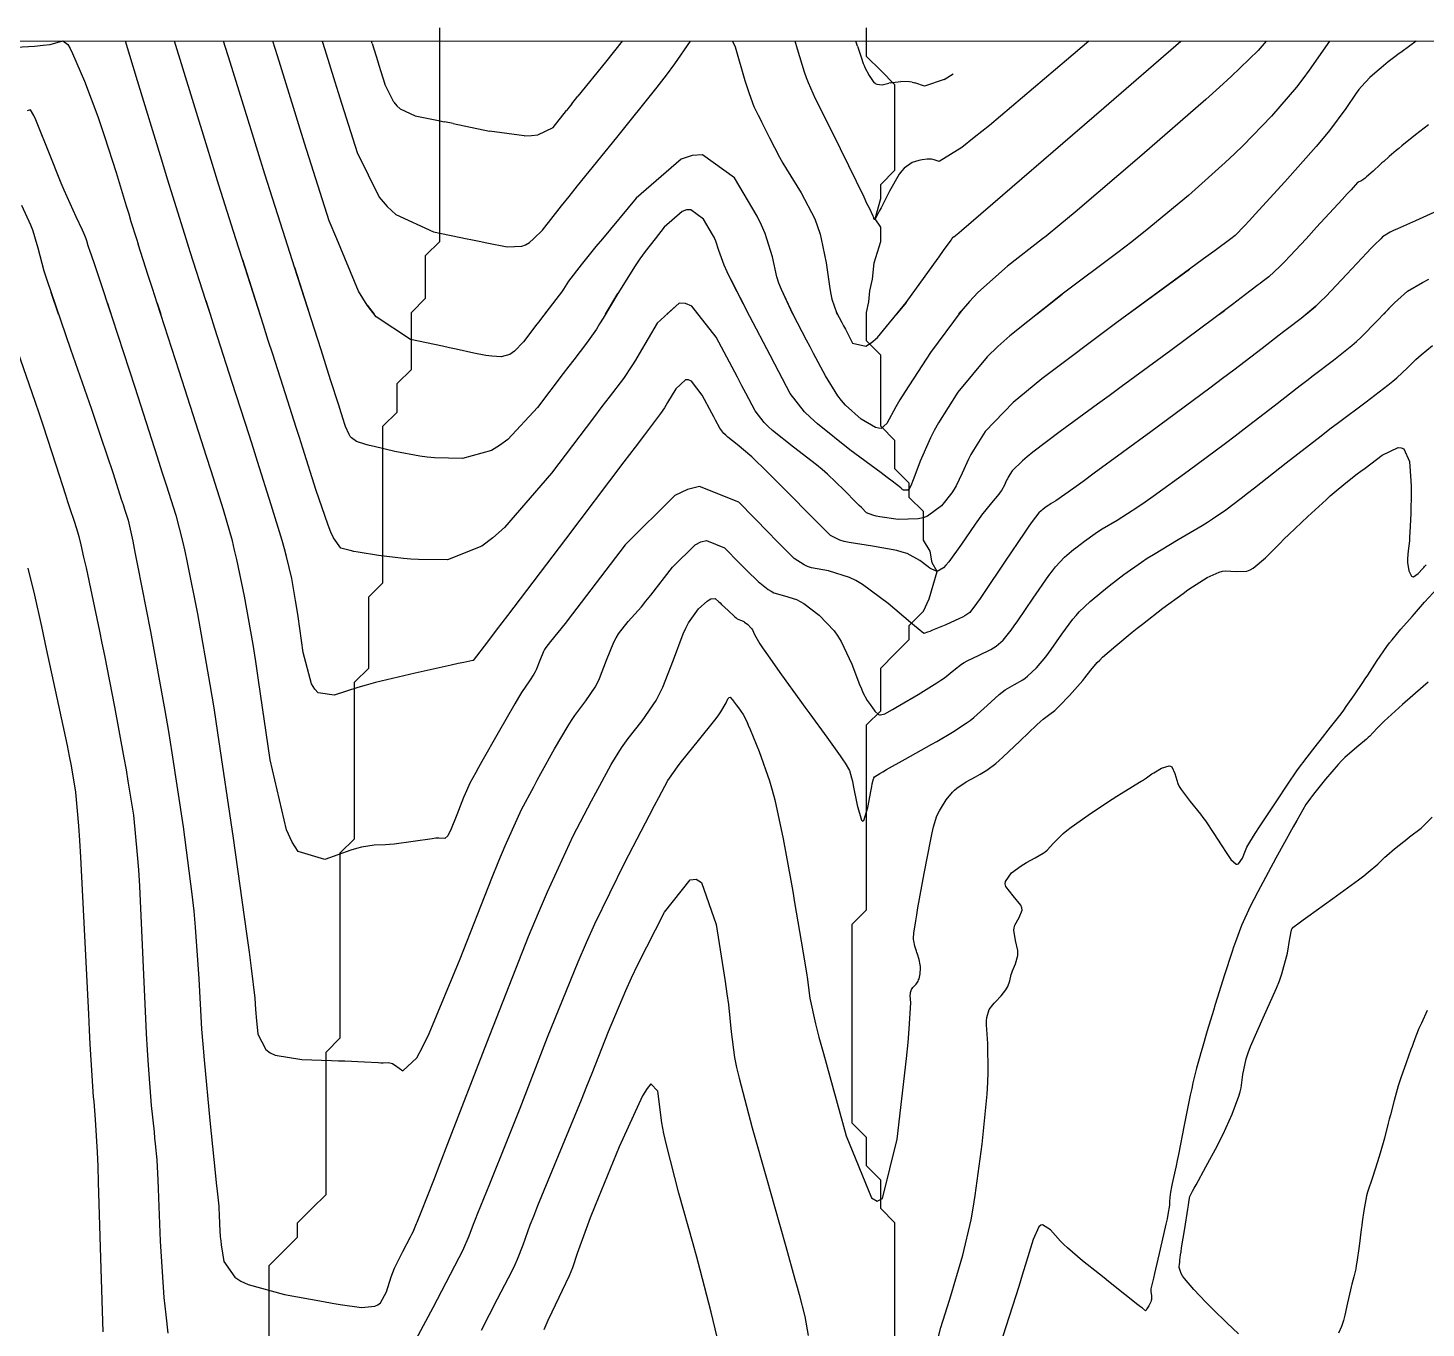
# Model space of a CAD drawing. Header units: metres. Extents: x 837475 to 838479, y 1189012 to 1191015.
# Drawn here: x 838294.9 to 838393.2, y 1190923.4 to 1191014.8 of the extents above; entities that cross this region are included whole.
import ezdxf

# ---------------------------------------------------------------- set-up
doc = ezdxf.new("R2010")
doc.units = ezdxf.units.M
doc.header["$LTSCALE"] = 0.3
doc.layers.add('COORD', color=7, linetype='Continuous', lineweight=20)
for name, color, linetype in [('COTAS 10', 1, 'Continuous'), ('COTAS INT', 252, 'Continuous'), ('DRENAJE', 5, 'Continuous')]:
    doc.layers.add(name, color=color, linetype=linetype)

msp = doc.modelspace()

# ---------------------------------------------------------------- linework, layer by layer
at = {"layer": 'COORD'}
msp.add_lwpolyline([(837476.514, 1189013.872), (838476.514, 1189013.872), (838476.514, 1191013.872), (837476.514, 1191013.872)], close=True, dxfattribs=at)
at = {"layer": 'COTAS 10'}
for points in [[(838292.309, 1191013.368), (838295.354, 1191013.537), (838295.953, 1191013.593), (838296.446, 1191013.652), (838297.343, 1191013.902), (838297.701, 1191013.637), (838297.853, 1191013.372), (838298.028, 1191013.026), (838298.854, 1191011.083), (838299.79, 1191008.585), (838300.035, 1191007.888), (838300.275, 1191007.188), (838301.088, 1191004.641), (838301.796, 1191002.31), (838301.969, 1191001.747), (838302.132, 1191001.22), (838302.516, 1191000), (838302.638, 1190999.612)], [(838315.561, 1191013.872), (838315.754, 1191013.292), (838316.451, 1191011.027), (838316.687, 1191010.272), (838316.943, 1191009.46), (838318.024, 1191006.061), (838319.581, 1191002.916), (838320.136, 1191002.263), (838320.745, 1191001.706), (838323.392, 1191000.479), (838325.75, 1191000), (838326.011, 1190999.947), (838326.602, 1190999.826), (838327.135, 1190999.717), (838328.574, 1190999.421), (838329.599, 1190999.468), (838329.87, 1190999.576), (838330.136, 1190999.725), (838330.422, 1191000), (838331.052, 1191000.605), (838332.391, 1191002.3), (838332.923, 1191002.962), (838333.526, 1191003.709), (838336.288, 1191007.104), (838339.122, 1191010.656), (838339.77, 1191011.501), (838340.358, 1191012.287), (838341.465, 1191013.872)], [(838344.421, 1191013.872), (838344.601, 1191013.484), (838345.288, 1191011.114), (838345.439, 1191010.623), (838345.573, 1191010.205), (838345.916, 1191009.294), (838346.224, 1191008.689), (838346.336, 1191008.464), (838346.459, 1191008.214), (838347.003, 1191007.1), (838347.722, 1191005.727), (838347.957, 1191005.313), (838348.207, 1191004.885), (838349.237, 1191003.216), (838350.193, 1191001.388), (838350.396, 1191000.859), (838350.572, 1191000.321), (838350.637, 1191000), (838350.985, 1190998.296), (838351.242, 1190996.493), (838351.32, 1190996.095), (838351.401, 1190995.74), (838351.716, 1190994.824), (838352.094, 1190994.106), (838352.215, 1190993.877), (838352.342, 1190993.634), (838352.857, 1190992.648), (838353.776, 1190992.436), (838354.157, 1190992.681), (838354.594, 1190993.059), (838356.629, 1190995.52), (838358.568, 1190998.213), (838358.944, 1190998.736), (838359.25, 1190999.162), (838359.776, 1190999.899), (838359.836, 1190999.993), (838359.84, 1191000), (838359.849, 1191000.014), (838359.861, 1191000.032), (838359.889, 1191000.082), (838359.906, 1191000.11), (838359.91, 1191000.116), (838359.914, 1191000.121), (838359.928, 1191000.131), (838359.939, 1191000.134), (838359.942, 1191000.135), (838359.945, 1191000.135), (838359.954, 1191000.136), (838359.963, 1191000.136), (838359.966, 1191000.135), (838359.974, 1191000.132), (838360.06, 1191000.198), (838360.112, 1191000.24), (838360.175, 1191000.293), (838360.503, 1191000.574), (838370.51, 1191009.198), (838375.918, 1191013.872)], [(838393.703, 1191001.848), (838392.417, 1191001.259), (838391.15, 1191000.696), (838390.881, 1191000.567), (838390.649, 1191000.45), (838390.104, 1191000.128), (838389.971, 1191000), (838389.531, 1190999.577), (838389.28, 1190999.317), (838388.988, 1190999.01), (838387.602, 1190997.513), (838386.106, 1190995.937), (838385.745, 1190995.581), (838385.407, 1190995.26), (838384.382, 1190994.39), (838383.429, 1190993.676), (838383.137, 1190993.452), (838382.833, 1190993.219), (838381.633, 1190992.283), (838379.655, 1190990.772), (838378.861, 1190990.177), (838377.959, 1190989.503), (838373.81, 1190986.43), (838369.839, 1190983.512), (838369.049, 1190982.937), (838368.393, 1190982.463), (838367.145, 1190981.589), (838366.804, 1190981.384), (838366.72, 1190981.331), (838366.642, 1190981.28), (838366.397, 1190981.107), (838366.197, 1190980.951), (838366.146, 1190980.911), (838366.097, 1190980.872), (838365.935, 1190980.739), (838365.474, 1190980.13), (838365.237, 1190979.79), (838364.952, 1190979.376), (838363.525, 1190977.263), (838362.096, 1190975.139), (838361.81, 1190974.719), (838361.571, 1190974.371), (838361.101, 1190973.722), (838360.744, 1190973.486), (838360.576, 1190973.398), (838360.377, 1190973.301), (838359.407, 1190972.872), (838358.461, 1190972.479), (838358.277, 1190972.404), (838358.126, 1190972.345), (838357.866, 1190972.255), (838357.457, 1190972.581), (838357.213, 1190972.784), (838356.913, 1190973.036), (838355.358, 1190974.352), (838353.544, 1190975.698), (838353.08, 1190975.969), (838352.634, 1190976.196), (838351.161, 1190976.647), (838349.962, 1190976.881), (838349.688, 1190976.97), (838349.439, 1190977.069), (838348.748, 1190977.517), (838347.829, 1190978.439), (838347.437, 1190978.837), (838346.984, 1190979.298), (838344.85, 1190981.479), (838342.087, 1190982.593), (838341.239, 1190982.38), (838340.354, 1190981.942), (838336.857, 1190978.477), (838333.782, 1190974.435), (838333.164, 1190973.632), (838332.647, 1190972.966), (838331.619, 1190971.703), (838331.279, 1190971.272), (838331.195, 1190971.13), (838331.116, 1190970.978), (838330.864, 1190970.35), (838330.617, 1190969.711), (838330.539, 1190969.552), (838330.458, 1190969.402), (838330.133, 1190968.927), (838329.583, 1190968.111), (838329.36, 1190967.746), (838329.106, 1190967.32), (838327.933, 1190965.279), (838326.795, 1190963.256), (838326.563, 1190962.842), (838326.367, 1190962.49), (838325.959, 1190961.747), (838325.714, 1190961.204), (838325.62, 1190960.979), (838325.515, 1190960.72), (838325.043, 1190959.517), (838324.58, 1190958.399), (838324.481, 1190958.194), (838324.394, 1190958.035), (838324.185, 1190957.842), (838323.775, 1190957.876), (838323.561, 1190957.86), (838323.303, 1190957.834), (838320.626, 1190957.455), (838320.31, 1190957.42), (838320.022, 1190957.395), (838319.228, 1190957.374), (838318.328, 1190957.242), (838317.975, 1190957.146), (838317.577, 1190957.024), (838315.762, 1190956.369), (838313.89, 1190956.942), (838313.456, 1190957.595), (838313.058, 1190958.462), (838311.924, 1190963.375), (838311.101, 1190968.978), (838310.899, 1190970.279), (838310.709, 1190971.473), (838310.118, 1190974.879), (838309.576, 1190977.45), (838309.418, 1190978.117), (838309.256, 1190978.764), (838308.639, 1190980.936), (838307.77, 1190983.677), (838307.448, 1190984.682), (838307.092, 1190985.794), (838305.511, 1190990.701), (838303.969, 1190995.476), (838303.637, 1190996.506), (838303.346, 1190997.408), (838302.638, 1190999.612)], [(838303.969, 1190995.476), (838304.221, 1190994.695)], [(838356.629, 1190995.52), (838355.947, 1190994.695)], [(838351.784, 1190994.695), (838351.716, 1190994.824)], [(838384.742, 1190994.695), (838385.407, 1190995.26)], [(838393.307, 1190968.841), (838392.954, 1190968.54), (838391.503, 1190967.259), (838390.217, 1190966.082), (838389.967, 1190965.846), (838389.763, 1190965.65), (838389.411, 1190965.265), (838389.208, 1190965.035), (838389.098, 1190964.935), (838388.965, 1190964.82), (838388.291, 1190964.276), (838387.453, 1190963.538), (838387.216, 1190963.302), (838386.977, 1190963.051), (838386.097, 1190962.028), (838385.342, 1190961.077), (838385.182, 1190960.871), (838385.043, 1190960.69), (838384.719, 1190960.246), (838384.281, 1190959.495), (838384.07, 1190959.12), (838383.821, 1190958.674), (838382.595, 1190956.459), (838381.326, 1190954.1), (838381.05, 1190953.563), (838380.805, 1190953.075), (838380.192, 1190951.73), (838379.763, 1190950.578), (838379.634, 1190950.212), (838379.501, 1190949.825), (838378.988, 1190948.259), (838378.474, 1190946.622), (838378.341, 1190946.191), (838378.212, 1190945.769), (838377.78, 1190944.327), (838377.418, 1190943.085), (838377.332, 1190942.791), (838377.253, 1190942.517), (838377.023, 1190941.706), (838376.776, 1190940.683), (838376.688, 1190940.276), (838376.59, 1190939.816), (838376.162, 1190937.706), (838375.751, 1190935.644), (838375.664, 1190935.214), (838375.588, 1190934.845), (838375.411, 1190934.02), (838375.316, 1190933.602), (838375.293, 1190933.489), (838375.271, 1190933.378), (838375.203, 1190932.987), (838375.153, 1190932.618), (838375.142, 1190932.519), (838375.134, 1190932.423), (838375.117, 1190932.09), (838375.015, 1190931.419), (838374.953, 1190931.109), (838374.876, 1190930.746), (838374.476, 1190928.988), (838374.073, 1190927.277), (838373.995, 1190926.943), (838373.931, 1190926.671), (838373.818, 1190926.196), (838373.812, 1190926.078), (838373.815, 1190926.031), (838373.82, 1190925.978), (838373.856, 1190925.736), (838373.859, 1190925.453), (838373.844, 1190925.375), (838373.822, 1190925.296), (838373.683, 1190925.013), (838373.535, 1190924.785), (838373.507, 1190924.741), (838373.484, 1190924.707), (838373.448, 1190924.653), (838373.226, 1190924.831), (838373.085, 1190924.943), (838372.911, 1190925.081), (838371.995, 1190925.806), (838370.847, 1190926.717), (838370.525, 1190926.972), (838370.202, 1190927.229), (838369.021, 1190928.169), (838367.948, 1190929.081), (838367.693, 1190929.32), (838367.456, 1190929.554), (838366.752, 1190930.349), (838366.21, 1190930.705), (838366.075, 1190930.663), (838365.946, 1190930.559), (838365.538, 1190929.672), (838364.99, 1190927.845), (838364.774, 1190927.148), (838364.529, 1190926.369), (838363.413, 1190922.865)], [(838343.466, 1190922.206), (838342.914, 1190924.557), (838342.138, 1190927.536), (838341.898, 1190928.429), (838341.647, 1190929.352), (838340.649, 1190932.931), (838339.771, 1190936.322), (838339.595, 1190937.127), (838339.448, 1190937.874), (838339.159, 1190940.087), (838338.681, 1190940.604), (838338.415, 1190940.281), (838338.092, 1190939.757), (838336.44, 1190936.183), (838334.753, 1190932.056), (838334.407, 1190931.183), (838334.114, 1190930.427), (838333.494, 1190928.671), (838333.163, 1190927.67), (838333.052, 1190927.389), (838332.933, 1190927.107), (838332.434, 1190926.077), (838331.705, 1190924.568), (838331.441, 1190923.984), (838331.149, 1190923.328)]]:
    msp.add_lwpolyline(points, dxfattribs=at)
at = {"layer": 'COTAS INT'}
for points in [[(838393.333, 1191008.014), (838392.418, 1191007.29), (838391.459, 1191006.523), (838391.247, 1191006.35), (838391.057, 1191006.194), (838390.564, 1191005.775), (838390.181, 1191005.432), (838390.062, 1191005.324), (838389.937, 1191005.21), (838389.435, 1191004.754), (838388.974, 1191004.346), (838388.873, 1191004.263), (838388.785, 1191004.193), (838388.564, 1191004.047), (838388.444, 1191003.994), (838388.419, 1191003.981), (838388.396, 1191003.97), (838388.345, 1191003.94), (838387.886, 1191003.445), (838387.607, 1191003.142), (838387.263, 1191002.766), (838385.471, 1191000.808), (838384.722, 1191000), (838383.602, 1190998.793), (838383.21, 1190998.382), (838382.871, 1190998.035), (838382.1, 1190997.312), (838381.643, 1190996.97), (838381.503, 1190996.863), (838381.357, 1190996.751), (838380.783, 1190996.302), (838379.555, 1190995.372), (838378.998, 1190994.957), (838378.347, 1190994.473), (838375.211, 1190992.153), (838371.739, 1190989.596), (838370.876, 1190988.962), (838370.056, 1190988.36), (838367.451, 1190986.453), (838365.517, 1190984.995), (838365.121, 1190984.676), (838364.785, 1190984.393), (838364.074, 1190983.678), (838363.798, 1190983.236), (838363.736, 1190983.125), (838363.68, 1190983.02), (838363.531, 1190982.685), (838363.324, 1190982.309), (838363.232, 1190982.178), (838363.124, 1190982.036), (838362.61, 1190981.426), (838361.915, 1190980.566), (838361.693, 1190980.267), (838361.458, 1190979.94), (838360.506, 1190978.54), (838359.613, 1190977.286), (838359.416, 1190977.052), (838359.241, 1190976.867), (838358.791, 1190976.609), (838358.418, 1190976.766), (838358.292, 1190976.842), (838358.155, 1190976.934), (838357.579, 1190977.384), (838356.679, 1190977.868), (838356.338, 1190977.981), (838355.957, 1190978.084), (838354.252, 1190978.381), (838352.602, 1190978.64), (838352.257, 1190978.72), (838351.96, 1190978.802), (838351.288, 1190979.13), (838350.611, 1190979.811), (838350.31, 1190980.116), (838349.96, 1190980.473), (838348.288, 1190982.182), (838346.531, 1190983.937), (838346.128, 1190984.322), (838345.762, 1190984.663), (838344.739, 1190985.528), (838344.074, 1190986.058), (838343.932, 1190986.187), (838343.809, 1190986.309), (838343.519, 1190986.684), (838343.227, 1190987.239), (838343.103, 1190987.474), (838342.96, 1190987.744), (838342.287, 1190989.015), (838341.518, 1190989.997), (838341.314, 1190990.085), (838341.114, 1190990.093), (838340.423, 1190989.46), (838339.854, 1190988.49), (838339.73, 1190988.286), (838339.622, 1190988.11), (838339.353, 1190987.706), (838338.222, 1190986.22), (838337.57, 1190985.361), (838336.772, 1190984.308), (838332.664, 1190978.89), (838328.587, 1190973.515), (838327.808, 1190972.489), (838327.181, 1190971.664), (838326.181, 1190970.355), (838326.17, 1190970.356), (838326.163, 1190970.356), (838326.149, 1190970.358), (838325.519, 1190970.223), (838325.128, 1190970.136), (838324.643, 1190970.029), (838322.105, 1190969.466), (838319.316, 1190968.802), (838318.672, 1190968.632), (838318.083, 1190968.468), (838316.421, 1190967.923), (838315.297, 1190968.073), (838315.048, 1190968.348), (838314.825, 1190968.723), (838314.245, 1190970.917), (838313.873, 1190973.45), (838313.782, 1190974.039), (838313.696, 1190974.578), (838313.429, 1190976.118), (838313.066, 1190977.655), (838312.921, 1190978.193), (838312.755, 1190978.779), (838311.995, 1190981.3), (838311.033, 1190984.345), (838310.741, 1190985.262), (838310.438, 1190986.21), (838309.252, 1190989.9), (838308.033, 1190993.678), (838307.71, 1190994.681), (838307.394, 1190995.667), (838306.301, 1190999.072), (838306.009, 1191000), (838305.093, 1191002.913), (838304.703, 1191004.173), (838304.29, 1191005.519), (838302.598, 1191011.087), (838301.756, 1191013.872)], [(838340.655, 1190995.475), (838339.121, 1190994.07), (838337.858, 1190991.917), (838337.584, 1190991.464), (838337.343, 1190991.073), (838336.746, 1190990.178), (838335.736, 1190988.857), (838335.235, 1190988.199), (838334.638, 1190987.412), (838331.68, 1190983.513), (838328.38, 1190979.703), (838327.567, 1190978.974), (838326.798, 1190978.385), (838324.384, 1190977.435), (838322.344, 1190977.461), (838321.811, 1190977.488), (838321.292, 1190977.524), (838319.529, 1190977.727), (838318.104, 1190977.966), (838317.798, 1190978.024), (838317.529, 1190978.08), (838316.875, 1190978.254), (838316.36, 1190978.979), (838316.179, 1190979.382), (838315.981, 1190979.873), (838315.127, 1190982.375), (838314.213, 1190985.277), (838313.978, 1190986.019), (838313.751, 1190986.735), (838312.993, 1190989.099), (838312.098, 1190991.879), (838311.784, 1190992.857), (838311.441, 1190993.925), (838309.964, 1190998.532), (838309.499, 1191000), (838308.311, 1191003.755), (838307.857, 1191005.211), (838307.405, 1191006.67), (838305.785, 1191011.976), (838305.194, 1191013.872)], [(838343.163, 1191000), (838343.14, 1191000.051), (838343.012, 1191000.302), (838342.374, 1191001.384), (838341.474, 1191002.037), (838341.183, 1191002.019), (838340.874, 1191001.915), (838339.604, 1191000.818), (838338.968, 1191000), (838338.262, 1190999.093), (838337.907, 1190998.593), (838337.559, 1190998.083), (838336.363, 1190996.158), (838335.323, 1190994.41), (838335.074, 1190994.011), (838334.841, 1190993.649), (838334.139, 1190992.649), (838333.251, 1190991.495), (838332.9, 1190991.036), (838332.504, 1190990.516), (838330.697, 1190988.136), (838328.61, 1190985.898), (838328.038, 1190985.469), (838327.469, 1190985.122), (838325.434, 1190984.555), (838323.476, 1190984.611), (838322.956, 1190984.657), (838322.444, 1190984.716), (838320.672, 1190985.037), (838319.218, 1190985.393), (838318.906, 1190985.474), (838318.634, 1190985.547), (838317.983, 1190985.746), (838317.624, 1190986), (838317.537, 1190986.107), (838317.456, 1190986.23), (838317.207, 1190986.807), (838317.005, 1190987.45), (838316.952, 1190987.615), (838316.902, 1190987.774), (838316.734, 1190988.298), (838316.162, 1190990.081), (838315.488, 1190992.183), (838313.627, 1190997.993), (838312.989, 1191000), (838311.55, 1191004.528), (838311.045, 1191006.135), (838310.57, 1191007.655), (838309.108, 1191012.414), (838308.634, 1191013.872)], [(838335.266, 1191000), (838334.804, 1190999.444), (838334.241, 1190998.754), (838333.773, 1190998.174), (838332.888, 1190997.005), (838332.523, 1190996.444), (838332.384, 1190996.248), (838332.229, 1190996.035), (838331.533, 1190995.12), (838330.765, 1190994.132), (838330.565, 1190993.873), (838330.371, 1190993.62), (838329.713, 1190992.758), (838329.096, 1190992.097), (838328.927, 1190991.97), (838328.758, 1190991.867), (838328.157, 1190991.699), (838327.497, 1190991.735), (838327.291, 1190991.761), (838327.076, 1190991.793), (838326.22, 1190991.967), (838324.98, 1190992.245), (838324.525, 1190992.342), (838324.02, 1190992.448), (838321.79, 1190992.907), (838319.362, 1190994.504), (838318.732, 1190995.327), (838318.121, 1190996.317), (838316.594, 1191000), (838316.069, 1191001.267), (838314.337, 1191006.712), (838313.927, 1191008.013), (838313.548, 1191009.225), (838312.431, 1191012.853), (838312.092, 1191013.872)], [(838319.077, 1191013.73), (838319.03, 1191013.872)], [(838319.077, 1191013.73), (838319.354, 1191012.83), (838319.448, 1191012.53), (838319.55, 1191012.207), (838319.98, 1191010.856)], [(838336.658, 1191013.872), (838335.491, 1191012.406), (838333.545, 1191010.014)], [(838392.462, 1191013.872), (838392.024, 1191013.557), (838391.377, 1191013.087), (838391.21, 1191012.963), (838391.048, 1191012.842), (838390.506, 1191012.423), (838389.996, 1191012.008), (838389.854, 1191011.89), (838389.712, 1191011.769), (838389.197, 1191011.318), (838388.623, 1191010.704), (838388.444, 1191010.479), (838388.257, 1191010.231), (838387.51, 1191009.142), (838386.367, 1191007.597), (838385.931, 1191007.063), (838385.442, 1191006.483), (838383.242, 1191004.003), (838381.16, 1191001.731), (838380.745, 1191001.283), (838380.4, 1191000.912), (838379.738, 1191000.226), (838379.435, 1191000), (838378.337, 1190999.182), (838377.526, 1190998.586), (838376.532, 1190997.858), (838371.414, 1190994.12), (838366.154, 1190990.142), (838365.07, 1190989.262), (838364.147, 1190988.478), (838362.16, 1190986.45), (838361.347, 1190985.149), (838361.165, 1190984.825), (838361, 1190984.516), (838360.562, 1190983.531), (838360.143, 1190982.637), (838359.992, 1190982.387), (838359.826, 1190982.136), (838359.097, 1190981.216), (838358.125, 1190980.507), (838357.806, 1190980.388), (838357.465, 1190980.302), (838356.052, 1190980.271), (838354.765, 1190980.457), (838354.503, 1190980.509), (838354.283, 1190980.56), (838353.828, 1190980.743), (838353.474, 1190981.099), (838353.317, 1190981.259), (838353.134, 1190981.445), (838352.26, 1190982.339), (838351.081, 1190983.449), (838350.706, 1190983.771), (838350.309, 1190984.1), (838348.702, 1190985.344), (838347.224, 1190986.52), (838346.91, 1190986.806), (838346.637, 1190987.076), (838345.993, 1190987.907), (838345.345, 1190989.14), (838345.069, 1190989.662), (838344.752, 1190990.262), (838343.26, 1190993.082), (838341.552, 1190995.261)], [(838386.366, 1191013.872), (838384.954, 1191011.833), (838384.506, 1191011.24), (838384.047, 1191010.656), (838382.307, 1191008.62), (838380.312, 1191006.561), (838379.693, 1191005.963), (838379.045, 1191005.353), (838376.465, 1191003.047), (838373.418, 1191000.529), (838372.747, 1191000), (838372.475, 1190999.786), (838371.491, 1190999.022), (838367.578, 1190996.096), (838363.903, 1190993.182), (838363.069, 1190992.426), (838362.314, 1190991.691), (838360.246, 1190989.222), (838358.896, 1190987.063), (838358.593, 1190986.525), (838358.321, 1190986.012), (838357.592, 1190984.376), (838357.153, 1190983.179), (838357.063, 1190982.944), (838356.987, 1190982.75), (838356.826, 1190982.398), (838356.741, 1190982.336), (838356.714, 1190982.326), (838356.684, 1190982.318), (838356.562, 1190982.316), (838356.45, 1190982.332), (838356.427, 1190982.336), (838356.408, 1190982.341), (838356.369, 1190982.357), (838356.338, 1190982.388), (838356.324, 1190982.401), (838356.308, 1190982.418), (838356.233, 1190982.495), (838355.63, 1190982.96), (838355.283, 1190983.22), (838354.857, 1190983.538), (838352.664, 1190985.159), (838350.375, 1190986.981), (838349.888, 1190987.425), (838349.465, 1190987.842), (838348.467, 1190989.131), (838347.676, 1190990.638), (838347.384, 1190991.193), (838347.059, 1190991.808), (838345.622, 1190994.525), (838344.288, 1190997.126), (838344.028, 1190997.667), (838343.816, 1190998.131), (838343.446, 1190999.16), (838343.245, 1190999.82), (838343.163, 1191000)], [(838369.46, 1191013.872), (838367.896, 1191012.557), (838362.47, 1191007.967), (838361.404, 1191007.105), (838360.527, 1191006.42), (838358.938, 1191005.424), (838358.593, 1191005.547), (838358.501, 1191005.568), (838358.41, 1191005.584), (838358.094, 1191005.592), (838357.746, 1191005.539), (838357.635, 1191005.517), (838357.518, 1191005.49), (838357.04, 1191005.366), (838356.48, 1191004.965), (838356.311, 1191004.765), (838356.135, 1191004.527), (838355.447, 1191003.343), (838354.85, 1191002.171), (838354.731, 1191001.94), (838354.632, 1191001.749), (838354.441, 1191001.395), (838354.391, 1191001.341), (838354.381, 1191001.34), (838354.372, 1191001.343), (838354.351, 1191001.404), (838354.338, 1191001.489), (838354.333, 1191001.509), (838354.329, 1191001.526), (838354.309, 1191001.573), (838354.03, 1191002.138), (838353.863, 1191002.482), (838353.656, 1191002.908), (838352.581, 1191005.123), (838351.413, 1191007.516), (838351.147, 1191008.055), (838350.906, 1191008.539), (838350.244, 1191009.839), (838349.745, 1191010.949), (838349.607, 1191011.314), (838349.469, 1191011.703), (838348.97, 1191013.317), (838348.807, 1191013.872)], [(838353.187, 1191013.542), (838353.069, 1191013.872)], [(838353.187, 1191013.542), (838353.447, 1191012.765), (838353.603, 1191012.316), (838353.66, 1191012.177), (838353.724, 1191012.033), (838354.006, 1191011.459), (838354.346, 1191010.989)], [(838381.914, 1191013.872), (838381.371, 1191013.236), (838379.464, 1191011.391), (838378.641, 1191010.643), (838377.69, 1191009.793), (838373.191, 1191005.867), (838368.498, 1191001.876), (838367.425, 1191000.985), (838366.449, 1191000.186), (838366.211, 1191000), (838363.741, 1190998.073)], [(838359.299, 1191011.181), (838357.902, 1191010.716), (838357.22, 1191010.959)], [(838359.299, 1191011.181), (838359.932, 1191011.586)], [(838320.598, 1191009.605), (838319.98, 1191010.856)], [(838354.446, 1191010.909), (838354.346, 1191010.989)], [(838354.446, 1191010.909), (838354.549, 1191010.851), (838354.94, 1191010.825), (838355.388, 1191010.93)], [(838355.525, 1191010.955), (838355.388, 1191010.93)], [(838355.525, 1191010.955), (838355.668, 1191010.978), (838356.235, 1191011.047)], [(838357.038, 1191011.001), (838356.859, 1191011.031), (838356.235, 1191011.047)], [(838357.038, 1191011.001), (838357.22, 1191010.959)], [(838320.598, 1191009.605), (838320.819, 1191009.346)], [(838321.061, 1191009.124), (838320.819, 1191009.346)], [(838321.061, 1191009.124), (838322.114, 1191008.636), (838323.638, 1191008.324), (838324.177, 1191008.213)], [(838333.12, 1191009.487), (838332.745, 1191009.021)], [(838333.12, 1191009.487), (838333.545, 1191010.014)], [(838300.731, 1190994.695), (838300.482, 1190995.46), (838300.195, 1190996.335), (838299.536, 1190998.303), (838299.238, 1190999.171), (838299.178, 1190999.352), (838299.129, 1190999.508), (838299.032, 1190999.857), (838298.98, 1191000), (838298.898, 1191000.226), (838298.824, 1191000.395), (838298.735, 1191000.592), (838298.282, 1191001.543), (838297.649, 1191002.931), (838297.446, 1191003.403), (838297.232, 1191003.914), (838296.36, 1191006.077), (838295.586, 1191008.002), (838295.433, 1191008.362), (838295.307, 1191008.648), (838295.075, 1191009.059), (838294.823, 1191008.989)], [(838324.767, 1191008.091), (838324.177, 1191008.213)], [(838329.766, 1191007.236), (838330.286, 1191007.244), (838330.737, 1191007.294), (838331.802, 1191007.826), (838332.745, 1191009.021)], [(838324.767, 1191008.091), (838327.323, 1191007.561)], [(838329.766, 1191007.236), (838327.323, 1191007.561)], [(838348.659, 1190994.695), (838347.844, 1190996.433), (838347.674, 1190996.881), (838347.529, 1190997.312), (838347.215, 1190998.728), (838346.828, 1191000), (838346.715, 1191000.373), (838346.452, 1191000.947), (838346.136, 1191001.574), (838344.543, 1191004.27), (838342.302, 1191005.899), (838341.576, 1191005.854), (838340.805, 1191005.593), (838337.639, 1191002.859), (838335.266, 1191000)], [(838294.436, 1191002.362), (838295.065, 1191000.97), (838295.198, 1191000.632), (838295.312, 1191000.316), (838295.398, 1191000), (838295.575, 1190999.347), (838296.017, 1190997.751), (838296.244, 1190997.039), (838296.517, 1190996.21), (838297.88, 1190992.242), (838299.349, 1190988.022), (838299.688, 1190987.034), (838299.998, 1190986.125), (838300.873, 1190983.496), (838301.451, 1190981.703), (838301.574, 1190981.322), (838301.68, 1190980.991), (838301.929, 1190980.209), (838302.256, 1190978.734), (838302.412, 1190977.966), (838302.596, 1190977.041), (838303.496, 1190972.401), (838304.51, 1190966.854), (838304.765, 1190965.358), (838305.01, 1190963.878), (838305.804, 1190958.676), (838306.413, 1190953.938), (838306.54, 1190952.75), (838306.65, 1190951.617), (838306.899, 1190947.974), (838307.099, 1190944.446), (838307.178, 1190943.386), (838307.267, 1190942.289), (838307.672, 1190938.026), (838308.054, 1190934.367), (838308.129, 1190933.652), (838308.19, 1190933.065), (838308.297, 1190932.019), (838308.316, 1190931.698), (838308.322, 1190931.568), (838308.327, 1190931.419), (838308.349, 1190930.734), (838308.409, 1190929.846), (838308.439, 1190929.569), (838308.474, 1190929.28), (838308.65, 1190928.124), (838309.435, 1190927.011), (838309.854, 1190926.749), (838310.361, 1190926.506), (838312.92, 1190925.796), (838315.655, 1190925.304), (838316.273, 1190925.199), (838316.83, 1190925.108), (838318.337, 1190924.891), (838319.281, 1190924.982), (838319.482, 1190925.085), (838319.659, 1190925.221), (838320.08, 1190925.993), (838320.412, 1190927.031), (838320.531, 1190927.335), (838320.663, 1190927.646), (838321.239, 1190928.83), (838321.772, 1190929.842), (838321.877, 1190930.045), (838321.963, 1190930.215), (838322.117, 1190930.55), (838322.2, 1190930.781), (838322.241, 1190930.886), (838322.29, 1190931.008), (838322.531, 1190931.596), (838323.414, 1190933.846), (838323.868, 1190935.016), (838324.412, 1190936.424), (838327.132, 1190943.483), (838330.08, 1190950.949), (838330.767, 1190952.613), (838331.398, 1190954.103), (838333.212, 1190958.025), (838334.505, 1190960.487), (838334.807, 1190961.055), (838335.085, 1190961.575), (838335.889, 1190963.042), (838336.615, 1190964.212), (838336.845, 1190964.545), (838337.086, 1190964.882), (838338.06, 1190966.128), (838339.038, 1190967.557), (838339.282, 1190968.009), (838339.515, 1190968.485), (838340.26, 1190970.409), (838340.939, 1190972.223), (838341.13, 1190972.631), (838341.322, 1190972.997), (838342.027, 1190973.979), (838342.64, 1190974.524), (838342.773, 1190974.615), (838342.891, 1190974.681), (838343.188, 1190974.703), (838343.447, 1190974.484), (838343.542, 1190974.399), (838343.646, 1190974.302), (838344.106, 1190973.86), (838344.559, 1190973.443), (838344.659, 1190973.362), (838344.748, 1190973.296), (838344.979, 1190973.18), (838345.154, 1190973.124), (838345.209, 1190973.096), (838345.265, 1190973.062), (838345.49, 1190972.894), (838345.709, 1190972.659), (838345.763, 1190972.584), (838345.813, 1190972.503), (838345.968, 1190972.173), (838346.337, 1190971.522), (838346.523, 1190971.239), (838346.745, 1190970.911), (838347.847, 1190969.357), (838349.15, 1190967.562), (838349.497, 1190967.084), (838349.84, 1190966.613), (838351.031, 1190964.977), (838351.98, 1190963.655), (838352.17, 1190963.381), (838352.329, 1190963.147), (838352.637, 1190962.637), (838352.78, 1190962.11), (838352.834, 1190961.865), (838352.894, 1190961.578), (838353.164, 1190960.185), (838353.47, 1190959.142), (838353.553, 1190959.075), (838353.635, 1190959.105), (838353.923, 1190960.016), (838354.155, 1190961.262), (838354.201, 1190961.503), (838354.239, 1190961.699), (838354.311, 1190962.03), (838354.337, 1190962.075), (838354.346, 1190962.091), (838354.356, 1190962.108), (838354.4, 1190962.179), (838354.76, 1190962.419), (838354.969, 1190962.542), (838355.225, 1190962.69), (838356.546, 1190963.428), (838358.049, 1190964.264), (838358.42, 1190964.473), (838358.772, 1190964.672), (838359.877, 1190965.31), (838360.843, 1190965.949), (838361.106, 1190966.149), (838361.368, 1190966.358), (838362.3, 1190967.195), (838363.156, 1190967.968), (838363.37, 1190968.137), (838363.573, 1190968.286), (838364.226, 1190968.661), (838364.82, 1190968.993), (838364.987, 1190969.115), (838365.155, 1190969.25), (838365.772, 1190969.845), (838366.427, 1190970.621), (838366.62, 1190970.869), (838366.816, 1190971.132), (838367.566, 1190972.203), (838368.344, 1190973.267), (838368.558, 1190973.525), (838368.772, 1190973.767), (838369.541, 1190974.51), (838370.371, 1190975.188), (838370.623, 1190975.389), (838370.885, 1190975.596), (838371.913, 1190976.392), (838373.164, 1190977.278), (838373.566, 1190977.543), (838373.994, 1190977.815), (838375.742, 1190978.865), (838377.416, 1190979.856), (838377.797, 1190980.09), (838378.142, 1190980.307), (838379.089, 1190980.946), (838380.174, 1190981.772), (838380.606, 1190982.106), (838381.095, 1190982.487), (838383.334, 1190984.244), (838385.784, 1190986.155), (838386.405, 1190986.632), (838387.001, 1190987.087), (838388.947, 1190988.546), (838390.479, 1190989.709), (838390.815, 1190989.978), (838391.112, 1190990.225), (838391.865, 1190990.923), (838392.44, 1190991.499), (838392.625, 1190991.668), (838392.821, 1190991.842), (838393.624, 1190992.504)], [(838309.964, 1190998.532), (838311.194, 1190994.695)], [(838313.627, 1190997.993), (838314.683, 1190994.695)], [(838363.741, 1190998.073), (838361.653, 1190996.222), (838361.068, 1190995.589), (838360.48, 1190994.904), (838358.332, 1190991.994), (838356.545, 1190989.253), (838356.184, 1190988.674), (838355.881, 1190988.174), (838355.27, 1190987.018), (838354.851, 1190986.669), (838354.669, 1190986.678), (838354.459, 1190986.732), (838353.461, 1190987.308), (838352.354, 1190988.306), (838352.075, 1190988.627), (838351.808, 1190988.967), (838350.941, 1190990.355), (838350.112, 1190991.938), (838349.869, 1190992.401), (838349.62, 1190992.875), (838348.669, 1190994.674), (838347.844, 1190996.433)], [(838372.201, 1190994.695), (838376.532, 1190997.858)], [(838300.482, 1190995.46), (838300.814, 1190994.442), (838302.392, 1190989.575), (838303.975, 1190984.666), (838304.311, 1190983.621), (838304.603, 1190982.714), (838305.284, 1190980.573), (838305.756, 1190978.749), (838305.915, 1190978.041), (838306.086, 1190977.246), (838306.807, 1190973.64), (838307.678, 1190968.68), (838307.944, 1190967.031), (838308.221, 1190965.262), (838309.312, 1190957.876), (838310.25, 1190951.182), (838310.432, 1190949.849), (838310.579, 1190948.741), (838310.828, 1190946.621), (838310.876, 1190945.839), (838310.897, 1190945.575), (838310.922, 1190945.291), (838311.04, 1190944.091), (838311.602, 1190943.007), (838311.906, 1190942.795), (838312.276, 1190942.621), (838314.151, 1190942.311), (838316.221, 1190942.25), (838316.715, 1190942.232), (838317.173, 1190942.214), (838318.542, 1190942.148), (838319.497, 1190942.099), (838319.695, 1190942.092), (838319.865, 1190942.089), (838320.239, 1190942.099), (838320.507, 1190942.028), (838320.61, 1190941.972), (838320.724, 1190941.901), (838321.242, 1190941.514), (838322.225, 1190942.426), (838322.633, 1190943.173), (838323.1, 1190944.135), (838325.278, 1190949.395), (838327.498, 1190955.056), (838327.991, 1190956.27), (838328.432, 1190957.331), (838329.586, 1190959.886), (838330.436, 1190961.489), (838330.685, 1190961.949), (838330.94, 1190962.415), (838331.911, 1190964.16), (838332.861, 1190965.766), (838333.102, 1190966.145), (838333.335, 1190966.496), (838334.096, 1190967.527), (838334.748, 1190968.48), (838334.911, 1190968.781), (838335.066, 1190969.098), (838335.562, 1190970.379), (838336.066, 1190971.639), (838336.226, 1190971.943), (838336.394, 1190972.228), (838337.076, 1190973.093), (838338.004, 1190974.128), (838338.327, 1190974.519), (838338.68, 1190974.956), (838340.196, 1190976.914), (838341.792, 1190978.495), (838342.196, 1190978.695), (838342.583, 1190978.792), (838343.844, 1190978.284), (838344.908, 1190977.2), (838345.171, 1190976.935), (838345.421, 1190976.684), (838346.207, 1190975.903), (838346.918, 1190975.336), (838347.119, 1190975.219), (838347.321, 1190975.121), (838348.07, 1190974.913), (838348.907, 1190974.649), (838349.165, 1190974.514), (838349.436, 1190974.354), (838350.508, 1190973.552), (838351.556, 1190972.431), (838351.811, 1190972.069), (838352.051, 1190971.685), (838352.79, 1190970.11), (838353.344, 1190968.672), (838353.467, 1190968.373), (838353.577, 1190968.118), (838353.867, 1190967.554), (838354.076, 1190967.266), (838354.136, 1190967.184), (838354.196, 1190967.101), (838354.422, 1190966.791), (838354.668, 1190966.57), (838354.742, 1190966.543), (838354.818, 1190966.53), (838355.114, 1190966.606), (838355.662, 1190966.92), (838355.898, 1190967.057), (838356.17, 1190967.215), (838357.456, 1190967.97), (838358.768, 1190968.776), (838359.057, 1190968.968), (838359.313, 1190969.145), (838359.97, 1190969.672), (838360.513, 1190970.1), (838360.697, 1190970.216), (838360.896, 1190970.331), (838361.738, 1190970.734), (838362.569, 1190971.135), (838362.762, 1190971.248), (838362.938, 1190971.363), (838363.437, 1190971.784), (838363.999, 1190972.496), (838364.215, 1190972.794), (838364.456, 1190973.135), (838365.546, 1190974.733), (838366.648, 1190976.322), (838366.897, 1190976.658), (838367.123, 1190976.949), (838367.738, 1190977.625), (838368.234, 1190978.03), (838368.385, 1190978.15), (838368.541, 1190978.274), (838369.155, 1190978.749), (838369.903, 1190979.279), (838370.143, 1190979.437), (838370.399, 1190979.6), (838371.443, 1190980.227), (838372.905, 1190981.159), (838373.423, 1190981.514), (838373.99, 1190981.91), (838376.45, 1190983.688), (838379.067, 1190985.638), (838379.733, 1190986.141), (838380.375, 1190986.63), (838382.484, 1190988.263), (838384.308, 1190989.687), (838384.771, 1190990.042), (838385.215, 1190990.382), (838386.664, 1190991.468), (838387.943, 1190992.485), (838388.28, 1190992.78), (838388.609, 1190993.081), (838389.734, 1190994.218), (838390.714, 1190995.255), (838390.952, 1190995.493), (838391.176, 1190995.71), (838391.864, 1190996.316), (838392.901, 1190996.93), (838393.344, 1190997.153)], [(838344.288, 1190997.126), (838345.535, 1190994.695)], [(838297.037, 1190994.695), (838296.517, 1190996.21)], [(838307.394, 1190995.667), (838307.705, 1190994.695)], [(838335.493, 1190994.695), (838336.363, 1190996.158)], [(838341.996, 1190994.695), (838341.552, 1190995.261), (838341.099, 1190995.456), (838340.655, 1190995.475), (838339.804, 1190994.695)], [(838365.811, 1190994.695), (838367.578, 1190996.096)], [(838318.732, 1190995.327), (838319.216, 1190994.695)], [(838331.533, 1190995.12), (838331.203, 1190994.695)], [(838360.326, 1190994.695), (838360.48, 1190994.904)], [(838378.646, 1190994.695), (838378.998, 1190994.957)], [(838390.714, 1190995.255), (838390.185, 1190994.695)], [(838294.146, 1190992.105), (838295.37, 1190988.574), (838295.671, 1190987.688), (838295.956, 1190986.841), (838296.849, 1190984.115), (838297.529, 1190981.995), (838297.679, 1190981.53), (838297.813, 1190981.118), (838298.16, 1190980.072), (838298.375, 1190979.404), (838298.426, 1190979.23), (838298.474, 1190979.062), (838298.615, 1190978.493), (838298.804, 1190977.626), (838298.97, 1190976.862), (838299.382, 1190974.969), (838299.919, 1190972.408), (838300.087, 1190971.579), (838300.263, 1190970.699), (838300.966, 1190967.089), (838301.63, 1190963.52), (838301.782, 1190962.666), (838301.919, 1190961.869), (838302.297, 1190959.476), (838302.575, 1190956.694), (838302.649, 1190955.652), (838302.721, 1190954.493), (838302.971, 1190949.326), (838303.208, 1190944.146), (838303.272, 1190942.977), (838303.335, 1190941.925), (838303.558, 1190939.085), (838303.75, 1190937.228), (838303.794, 1190936.796), (838303.833, 1190936.398), (838303.942, 1190935.259), (838304.027, 1190933.829), (838304.052, 1190933.249), (838304.077, 1190932.589), (838304.173, 1190929.541), (838304.44, 1190925.59), (838304.572, 1190924.36), (838304.731, 1190923.072)], [(838321.832, 1190922.004), (838323.366, 1190924.897), (838324.898, 1190927.814), (838325.201, 1190928.406), (838325.45, 1190928.904), (838325.909, 1190929.924), (838326.201, 1190930.734), (838326.344, 1190931.1), (838326.515, 1190931.528), (838327.358, 1190933.585), (838328.602, 1190936.661), (838329.025, 1190937.731), (838329.482, 1190938.895), (838331.417, 1190943.886), (838333.562, 1190949.181), (838334.151, 1190950.536), (838334.737, 1190951.843), (838336.839, 1190956.164), (838338.574, 1190959.485), (838338.929, 1190960.162), (838339.23, 1190960.734), (838339.867, 1190961.923), (838340.37, 1190962.659), (838340.587, 1190962.945), (838340.837, 1190963.267), (838342.023, 1190964.728), (838343.176, 1190966.165), (838343.407, 1190966.472), (838343.599, 1190966.74), (838343.973, 1190967.379), (838344.089, 1190967.671), (838344.119, 1190967.72), (838344.148, 1190967.756), (838344.243, 1190967.769), (838344.362, 1190967.642), (838344.406, 1190967.588), (838344.455, 1190967.527), (838344.67, 1190967.239), (838344.894, 1190966.93), (838344.948, 1190966.856), (838344.999, 1190966.786), (838345.154, 1190966.573), (838345.41, 1190966.063), (838345.524, 1190965.806), (838345.657, 1190965.499), (838346.293, 1190963.973), (838347.012, 1190961.901), (838347.197, 1190961.25), (838347.376, 1190960.565), (838347.969, 1190957.813), (838348.502, 1190954.905), (838348.642, 1190954.122), (838348.779, 1190953.348), (838349.247, 1190950.636), (838349.61, 1190948.408), (838349.68, 1190947.94), (838349.737, 1190947.537), (838349.836, 1190946.619), (838350.238, 1190944.834), (838350.487, 1190943.883), (838350.796, 1190942.735), (838352.409, 1190936.942), (838354.177, 1190932.596), (838354.584, 1190932.362), (838354.955, 1190932.547), (838355.996, 1190936.711), (838356.633, 1190942.382), (838356.749, 1190943.516), (838356.839, 1190944.462), (838356.944, 1190946.302), (838356.91, 1190946.816), (838356.912, 1190946.925), (838356.918, 1190947.02), (838356.981, 1190947.24), (838357.09, 1190947.374), (838357.125, 1190947.415), (838357.161, 1190947.456), (838357.312, 1190947.617), (838357.457, 1190947.831), (838357.49, 1190947.907), (838357.52, 1190947.989), (838357.602, 1190948.346), (838357.629, 1190948.745), (838357.623, 1190948.853), (838357.612, 1190948.961), (838357.525, 1190949.346), (838357.404, 1190949.723), (838357.372, 1190949.826), (838357.34, 1190949.928), (838357.228, 1190950.292), (838357.148, 1190950.651), (838357.137, 1190950.75), (838357.131, 1190950.849), (838357.146, 1190951.205), (838357.287, 1190952.06), (838357.361, 1190952.474), (838357.448, 1190952.965), (838357.888, 1190955.377), (838358.349, 1190957.774), (838358.45, 1190958.255), (838358.539, 1190958.657), (838358.767, 1190959.45), (838358.963, 1190959.788), (838359.032, 1190959.903), (838359.108, 1190960.028), (838359.436, 1190960.558), (838359.875, 1190961.112), (838360.02, 1190961.251), (838360.176, 1190961.385), (838360.828, 1190961.82), (838361.491, 1190962.189), (838361.655, 1190962.281), (838361.81, 1190962.369), (838362.298, 1190962.651), (838362.918, 1190963.122), (838363.156, 1190963.33), (838363.423, 1190963.571), (838364.63, 1190964.719), (838365.799, 1190965.836), (838366.042, 1190966.058), (838366.251, 1190966.242), (838366.713, 1190966.589), (838367.07, 1190966.851), (838367.212, 1190966.981), (838367.373, 1190967.137), (838368.108, 1190967.907), (838368.856, 1190968.745), (838369.025, 1190968.944), (838369.177, 1190969.128), (838369.587, 1190969.674), (838370.04, 1190970.212), (838370.219, 1190970.392), (838370.421, 1190970.585), (838371.344, 1190971.396), (838372.508, 1190972.346), (838372.862, 1190972.628), (838373.229, 1190972.919), (838374.67, 1190974.035), (838376.076, 1190975.076), (838376.421, 1190975.32), (838376.748, 1190975.544), (838377.768, 1190976.189), (838378.629, 1190976.568), (838378.854, 1190976.624), (838379.074, 1190976.658), (838379.823, 1190976.602), (838380.572, 1190976.631), (838380.792, 1190976.718), (838381.018, 1190976.839), (838381.88, 1190977.563), (838382.882, 1190978.587), (838383.196, 1190978.897), (838383.526, 1190979.219), (838384.85, 1190980.479), (838386.128, 1190981.655), (838386.429, 1190981.924), (838386.707, 1190982.169), (838387.521, 1190982.852), (838388.319, 1190983.466), (838388.586, 1190983.668), (838388.874, 1190983.885), (838390.084, 1190984.782), (838391.193, 1190985.317), (838391.417, 1190985.304), (838391.606, 1190985.223), (838391.987, 1190984.348), (838392.092, 1190982.978), (838392.107, 1190982.584), (838392.116, 1190982.184), (838392.094, 1190980.684), (838392.026, 1190979.344), (838392.006, 1190979.045), (838391.985, 1190978.776), (838391.902, 1190978.061), (838391.856, 1190977.535), (838391.858, 1190977.385), (838391.866, 1190977.233), (838391.95, 1190976.668), (838392.128, 1190976.287), (838392.195, 1190976.251), (838392.27, 1190976.245), (838392.607, 1190976.473), (838392.928, 1190976.826), (838392.994, 1190976.897), (838393.049, 1190976.958), (838393.162, 1190977.085)], [(838294.882, 1190976.854), (838295.355, 1190974.948), (838295.835, 1190972.748), (838296.176, 1190971.185), (838296.925, 1190967.74), (838297.635, 1190964.383), (838297.786, 1190963.626), (838297.918, 1190962.943), (838298.232, 1190961.102), (838298.443, 1190958.73), (838298.51, 1190957.714), (838298.581, 1190956.541), (838298.868, 1190951.004), (838299.134, 1190945.512), (838299.192, 1190944.367), (838299.242, 1190943.385), (838299.369, 1190941.196), (838299.457, 1190940.036), (838299.484, 1190939.703), (838299.512, 1190939.364), (838299.622, 1190938.098), (838299.751, 1190935.811), (838299.79, 1190934.83), (838299.832, 1190933.697), (838299.998, 1190928.348), (838300.153, 1190923.182)], [(838358.594, 1190921.665), (838359.065, 1190923.47), (838359.67, 1190925.401), (838359.837, 1190925.952), (838360.003, 1190926.509), (838360.604, 1190928.576), (838361.178, 1190931.057), (838361.327, 1190931.874), (838361.473, 1190932.747), (838361.966, 1190936.373), (838362.31, 1190939.888), (838362.361, 1190940.691), (838362.393, 1190941.421), (838362.351, 1190943.445), (838362.264, 1190944.749), (838362.268, 1190945.025), (838362.285, 1190945.265), (838362.445, 1190945.825), (838362.72, 1190946.166), (838362.808, 1190946.268), (838362.902, 1190946.373), (838363.285, 1190946.78), (838363.633, 1190947.206), (838363.705, 1190947.322), (838363.766, 1190947.438), (838363.9, 1190947.853), (838364.001, 1190948.287), (838364.042, 1190948.415), (838364.089, 1190948.546), (838364.306, 1190949.048), (838364.461, 1190949.618), (838364.469, 1190949.793), (838364.462, 1190949.975), (838364.309, 1190950.69), (838364.195, 1190951.399), (838364.213, 1190951.577), (838364.251, 1190951.746), (838364.568, 1190952.29), (838364.778, 1190952.822), (838364.749, 1190952.984), (838364.682, 1190953.152), (838364.127, 1190953.811), (838363.622, 1190954.484), (838363.587, 1190954.661), (838363.598, 1190954.834), (838364.016, 1190955.424), (838364.707, 1190955.93), (838364.89, 1190956.05), (838365.069, 1190956.16), (838365.684, 1190956.484), (838366.241, 1190956.807), (838366.384, 1190956.916), (838366.522, 1190957.033), (838366.978, 1190957.53), (838367.645, 1190958.191), (838367.916, 1190958.412), (838368.224, 1190958.65), (838369.648, 1190959.648), (838371.103, 1190960.604), (838371.431, 1190960.815), (838371.726, 1190961.004), (838372.521, 1190961.492), (838373.026, 1190961.795), (838373.139, 1190961.866), (838373.24, 1190961.932), (838373.508, 1190962.122), (838373.787, 1190962.319), (838373.895, 1190962.389), (838374.017, 1190962.465), (838374.567, 1190962.793), (838375.097, 1190962.962), (838375.205, 1190962.936), (838375.297, 1190962.88), (838375.491, 1190962.418), (838375.71, 1190961.711), (838375.817, 1190961.5), (838375.945, 1190961.283), (838376.576, 1190960.445), (838377.297, 1190959.567), (838377.481, 1190959.325), (838377.659, 1190959.082), (838378.247, 1190958.21), (838378.761, 1190957.398), (838378.893, 1190957.195), (838379.02, 1190957), (838379.439, 1190956.374), (838379.802, 1190956.042), (838379.893, 1190956.034), (838379.979, 1190956.061), (838380.257, 1190956.462), (838380.477, 1190957.006), (838380.527, 1190957.123), (838380.572, 1190957.227), (838380.694, 1190957.483), (838381.022, 1190958.003), (838381.196, 1190958.273), (838381.408, 1190958.597), (838382.474, 1190960.223), (838383.623, 1190961.943), (838383.887, 1190962.326), (838384.127, 1190962.67), (838384.796, 1190963.574), (838385.363, 1190964.284), (838385.539, 1190964.506), (838385.722, 1190964.737), (838386.452, 1190965.662), (838387.186, 1190966.617), (838387.373, 1190966.869), (838387.553, 1190967.114), (838388.141, 1190967.951), (838388.714, 1190968.806), (838388.884, 1190969.061), (838389.059, 1190969.325), (838389.731, 1190970.349), (838390.413, 1190971.343), (838390.594, 1190971.589), (838390.772, 1190971.821), (838391.386, 1190972.553), (838392, 1190973.237), (838392.178, 1190973.439), (838392.359, 1190973.647), (838393.041, 1190974.445), (838393.969, 1190975.435)], [(838379.977, 1190923.035), (838379.152, 1190923.82), (838378.186, 1190924.753), (838377.931, 1190925.008), (838377.681, 1190925.26), (838376.826, 1190926.159), (838376.172, 1190926.936), (838376.049, 1190927.112), (838375.953, 1190927.27), (838375.815, 1190927.702), (838375.838, 1190927.973), (838375.842, 1190928.031), (838375.846, 1190928.082), (838375.853, 1190928.204), (838375.906, 1190928.59), (838375.939, 1190928.808), (838375.98, 1190929.074), (838376.194, 1190930.436), (838376.412, 1190931.801), (838376.456, 1190932.069), (838376.492, 1190932.29), (838376.562, 1190932.692), (838376.748, 1190933.065), (838376.858, 1190933.268), (838376.993, 1190933.515), (838377.689, 1190934.764), (838378.496, 1190936.263), (838378.7, 1190936.667), (838378.896, 1190937.066), (838379.535, 1190938.466), (838380.007, 1190939.728), (838380.098, 1190940.039), (838380.171, 1190940.334), (838380.29, 1190941.263), (838380.513, 1190942.374), (838380.651, 1190942.784), (838380.822, 1190943.237), (838381.718, 1190945.245), (838382.654, 1190947.34), (838382.851, 1190947.849), (838383.021, 1190948.326), (838383.41, 1190949.796), (838383.589, 1190950.827), (838383.626, 1190951.029), (838383.658, 1190951.195), (838383.73, 1190951.491), (838383.764, 1190951.544), (838383.772, 1190951.557), (838383.78, 1190951.569), (838383.805, 1190951.604), (838384.248, 1190951.932), (838384.519, 1190952.129), (838384.855, 1190952.372), (838386.607, 1190953.631), (838388.416, 1190954.951), (838388.787, 1190955.232), (838389.102, 1190955.476), (838389.775, 1190956.055), (838390.142, 1190956.424), (838390.264, 1190956.536), (838390.396, 1190956.653), (838390.946, 1190957.114), (838391.602, 1190957.637), (838391.8, 1190957.794), (838392.005, 1190957.956), (838392.805, 1190958.585), (838393.581, 1190959.354)], [(838326.769, 1190923.286), (838327.9, 1190925.487), (838328.916, 1190927.461), (838329.126, 1190927.898), (838329.306, 1190928.287), (838329.701, 1190929.297), (838330.201, 1190930.686), (838330.447, 1190931.314), (838330.74, 1190932.047), (838332.186, 1190935.575), (838333.79, 1190939.476), (838334.182, 1190940.445), (838334.552, 1190941.366), (838335.702, 1190944.289), (838336.914, 1190947.163), (838337.323, 1190948.052), (838337.763, 1190948.982), (838339.62, 1190952.679), (838341.434, 1190954.954), (838341.848, 1190954.988), (838342.223, 1190954.763), (838343.259, 1190951.797), (838343.898, 1190947.808), (838344.023, 1190946.939), (838344.125, 1190946.171), (838344.306, 1190944.249), (838344.554, 1190942.452), (838344.699, 1190941.764), (838344.877, 1190940.994), (838345.794, 1190937.525), (838346.846, 1190933.805), (838347.359, 1190931.992), (838348.159, 1190929.164), (838348.803, 1190926.867), (838348.954, 1190926.316), (838349.093, 1190925.803), (838349.499, 1190924.26), (838349.724, 1190922.927)], [(838393.246, 1190945.753), (838392.833, 1190944.874), (838392.741, 1190944.672), (838392.659, 1190944.487), (838392.443, 1190943.967), (838392.245, 1190943.433), (838392.174, 1190943.239), (838392.096, 1190943.026), (838391.754, 1190942.09), (838391.39, 1190941.035), (838391.298, 1190940.747), (838391.209, 1190940.46), (838390.919, 1190939.438), (838390.651, 1190938.418), (838390.576, 1190938.133), (838390.501, 1190937.846), (838390.229, 1190936.798), (838389.933, 1190935.73), (838389.843, 1190935.43), (838389.75, 1190935.128), (838389.384, 1190934.022), (838389.054, 1190932.988), (838388.984, 1190932.731), (838388.923, 1190932.488), (838388.778, 1190931.715), (838388.677, 1190930.908), (838388.644, 1190930.644), (838388.608, 1190930.361), (838388.459, 1190929.191), (838388.301, 1190928.078), (838388.259, 1190927.832), (838388.219, 1190927.612), (838388.081, 1190927.041), (838387.933, 1190926.521), (838387.887, 1190926.333), (838387.838, 1190926.127), (838387.64, 1190925.222), (838387.447, 1190924.341), (838387.401, 1190924.149), (838387.358, 1190923.98), (838387.228, 1190923.557), (838387.01, 1190923.083)]]:
    msp.add_lwpolyline(points, dxfattribs=at)
at = {"layer": 'DRENAJE'}
msp.add_line((838316.84, 1190943.834), (838316.84, 1190956.83), dxfattribs=at)
for points in [[(838316.84, 1190956.83, 0), (838317.84, 1190957.83, 0), (838317.84, 1190968.826, 0), (838318.839, 1190969.825, 0), (838318.839, 1190974.824, 0), (838319.839, 1190975.823, 0), (838319.839, 1190986.82, 0), (838320.839, 1190987.819, 0), (838320.839, 1190989.819, 0), (838321.838, 1190990.818, 0), (838321.838, 1190994.817, 0), (838322.838, 1190995.817, 0), (838322.838, 1190998.816, 0), (838323.838, 1190999.815, 0), (838323.838, 1191014.81, 0)], [(838355.827, 1190910.845, 0), (838355.827, 1190930.839, 0), (838354.827, 1190931.838, 0), (838354.827, 1190933.838, 0), (838353.827, 1190934.837, 0), (838353.827, 1190936.837, 0), (838352.828, 1190937.836, 0), (838352.828, 1190951.832, 0), (838353.827, 1190952.831, 0), (838353.827, 1190965.827, 0), (838354.827, 1190966.826, 0), (838354.827, 1190969.825, 0), (838355.827, 1190970.825, 0), (838356.826, 1190971.825, 0), (838356.826, 1190972.824, 0), (838357.826, 1190973.824, 0), (838358.238, 1190974.689, 0), (838358.791, 1190976.609, 0), (838358.448, 1190977.231, 0), (838358.308, 1190978.048, 0), (838357.826, 1190978.822, 0), (838357.826, 1190980.822, 0), (838356.826, 1190981.821, 0), (838356.826, 1190982.821, 0), (838355.827, 1190983.821, 0), (838355.827, 1190985.82, 0), (838354.827, 1190986.82, 0), (838354.827, 1190991.818, 0), (838353.827, 1190992.818, 0), (838353.827, 1190994.817, 0), (838353.985, 1190995.561, 0), (838354.055, 1190996.337, 0), (838354.252, 1190997.146, 0), (838354.378, 1190998.314, 0), (838354.827, 1190999.815, 0), (838354.827, 1191000.815, 0), (838354.441, 1191001.395, 0), (838354.827, 1191002.814, 0), (838354.827, 1191003.814, 0), (838355.827, 1191004.814, 0), (838355.827, 1191010.812, 0), (838354.827, 1191011.811, 0), (838353.827, 1191012.811, 0), (838353.827, 1191014.81, 0)], [(838313.841, 1190929.839, 0), (838313.841, 1190930.839, 0), (838314.841, 1190931.838, 0), (838315.84, 1190932.838, 0), (838315.84, 1190942.835, 0), (838316.84, 1190943.834, 0)], [(838309.842, 1190879.856, 0), (838309.842, 1190882.855, 0), (838308.843, 1190883.854, 0), (838308.843, 1190896.85, 0), (838309.842, 1190897.85, 0), (838309.842, 1190898.849, 0), (838310.842, 1190899.849, 0), (838310.842, 1190911.845, 0), (838311.842, 1190912.845, 0), (838311.842, 1190927.84, 0), (838312.841, 1190928.839, 0), (838313.841, 1190929.839, 0)]]:
    msp.add_polyline3d(points, dxfattribs=at)

doc.saveas('drawing.dxf')
